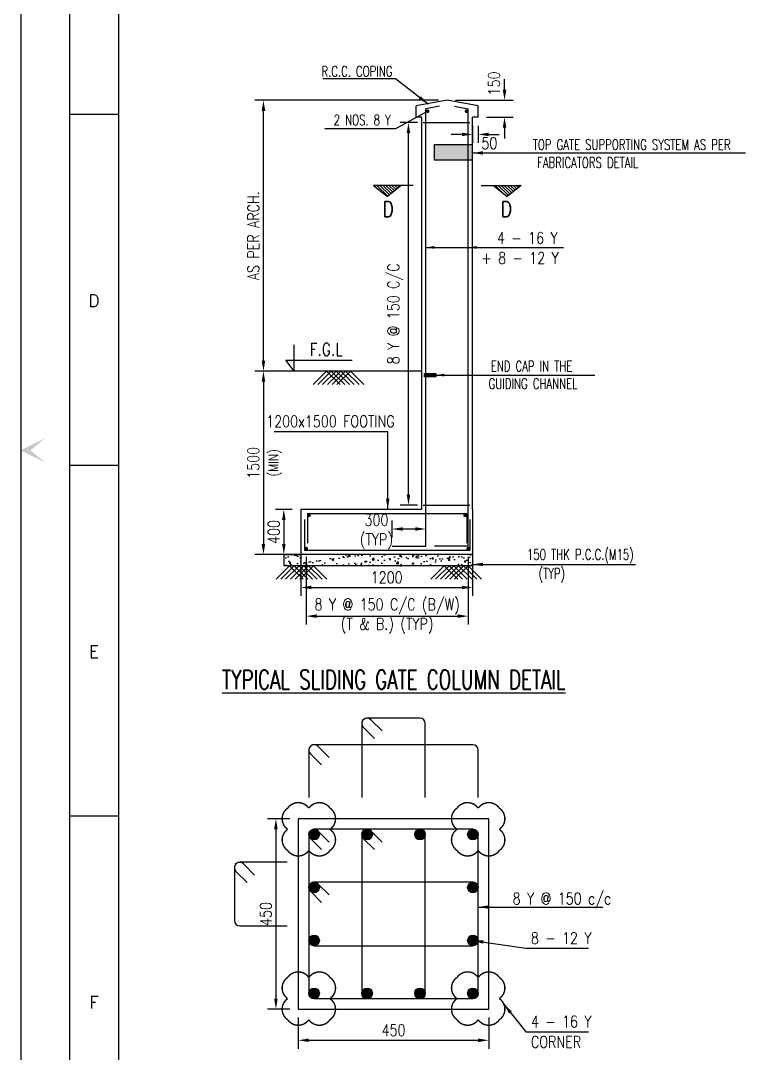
# Model space of a CAD drawing. Extents: x -69352 to 1013721, y -547461 to -186867.
# Drawn here: x 507700 to 524839, y -489021 to -464620 of the extents above; entities that cross this region are included whole.
import ezdxf
from ezdxf.enums import TextEntityAlignment as Align
from ezdxf.lldxf.tags import DXFTag

# ---------------------------------------------------------------- set-up
doc = ezdxf.new("R2010")
doc.units = 0
doc.header["$LTSCALE"] = 500
doc.header["$MEASUREMENT"] = 0
doc.header["$PDMODE"] = 35
doc.header["$PDSIZE"] = -15
doc.layers.get('DEFPOINTS').update_dxf_attribs({"color": 4})
for name, color, linetype in [('FOOTING', 4, 'Continuous'), ('NO. SECTION', 1, 'Continuous'), ('PCC', 7, 'Continuous'), ('PNA', 10, 'Continuous'), ('S-CLOUD', 7, 'Continuous'), ('S-COLUMN', 1, 'Continuous'), ('S-CONCRET LINE', 4, 'Continuous'), ('S-DIM-1', 5, 'Continuous'), ('S-DIMANTION', 5, 'Continuous'), ('S-LEVEL SECTION', 3, 'Continuous'), ('S-LEVLE PLAN', 3, 'Continuous'), ('S-PCC', 9, 'Continuous'), ('S-REINFORCEMENT', 6, 'Continuous'), ('S-STIRUPS)', 3, 'Continuous'), ('S-TEXT-1 @ 1', 4, 'Continuous'), ('S-TITIL', 6, 'Continuous'), ('ST', 6, 'Continuous'), ('TEXT NORMAL', 4, 'Continuous')]:
    doc.layers.add(name, color=color, linetype=linetype)
doc.styles.add('ROMANS', font='simplex.shx', dxfattribs={"width": 0.8, "height": 275})
tags = doc.linetypes.add('HIDDEN', pattern=[0.375, 0.25, -0.125]).pattern_tags.tags
tags[6:7] = [DXFTag(74, 4), DXFTag(75, 0), DXFTag(340, '0'), DXFTag(46, 1.0), DXFTag(50, 0.0), DXFTag(44, 0.0), DXFTag(45, 0.0)]
tags[4:5] = [DXFTag(74, 4), DXFTag(75, 0), DXFTag(340, '0'), DXFTag(46, 1.0), DXFTag(50, 0.0), DXFTag(44, 0.0), DXFTag(45, 0.0)]
doc.dimstyles.new('3-100', dxfattribs={"dimtxt": 250, "dimasz": 250, "dimexe": 150, "dimexo": 60, "dimgap": 75, "dimtad": 1, "dimdec": 0, "dimlfac": 0.333333, "dimzin": 0, "dimdsep": 46, "dimtxsty": 'ROMANS', "dimcen": -300, "dimclrd": 5, "dimclre": 5, "dimclrt": 4, "dimadec": 0, "dimazin": 0, "dimtfac": 1, "dimtdec": 0, "dimtix": 1, "dimtofl": 0, "dimtmove": 2, "dimatfit": 3, "dimfxl": 0, "dimtolj": 1, "dimtzin": 0, "dimarcsym": 0})
doc.dimstyles.new('dim10', dxfattribs={"dimtxt": 250, "dimasz": 250, "dimexe": 200, "dimexo": 200, "dimgap": 100, "dimtad": 1, "dimdec": 0, "dimlfac": 0.1, "dimzin": 0, "dimdsep": 46, "dimtxsty": 'ROMANS', "dimcen": 0, "dimclrd": 5, "dimclre": 5, "dimclrt": 4, "dimadec": 0, "dimazin": 0, "dimtfac": 1, "dimtdec": 0, "dimtix": 1, "dimtofl": 0, "dimtmove": 2, "dimatfit": 3, "dimfxl": 0, "dimtolj": 1, "dimtzin": 0, "dimlwd": -1, "dimlwe": -1, "dimarcsym": 0})
doc.dimstyles.new('dim100', dxfattribs={"dimtxt": 250, "dimasz": 250, "dimexe": 200, "dimexo": 200, "dimgap": 100, "dimtad": 1, "dimdec": 0, "dimzin": 0, "dimdsep": 46, "dimtxsty": 'ROMANS', "dimcen": 0, "dimclrd": 5, "dimclre": 5, "dimclrt": 4, "dimadec": 0, "dimazin": 0, "dimtfac": 1, "dimtdec": 0, "dimtix": 1, "dimtofl": 0, "dimtmove": 2, "dimatfit": 3, "dimfxl": 0, "dimtolj": 1, "dimtzin": 0, "dimlwd": -1, "dimlwe": -1, "dimarcsym": 0})
doc.dimstyles.new('dim33.33', dxfattribs={"dimtxt": 250, "dimasz": 250, "dimexe": 200, "dimexo": 200, "dimgap": 100, "dimtad": 1, "dimdec": 0, "dimlfac": 0.333331, "dimzin": 0, "dimdsep": 46, "dimtxsty": 'ROMANS', "dimcen": 0, "dimclrd": 5, "dimclre": 5, "dimclrt": 4, "dimadec": 0, "dimazin": 0, "dimtfac": 1, "dimtdec": 0, "dimtix": 1, "dimtofl": 0, "dimtmove": 2, "dimatfit": 3, "dimfxl": 0, "dimtolj": 1, "dimtzin": 0, "dimlwd": -1, "dimlwe": -1, "dimarcsym": 0})
doc.dimstyles.new('INT1', dxfattribs={"dimtxt": 250, "dimasz": 250, "dimexe": 150, "dimexo": 60, "dimgap": 75, "dimtad": 1, "dimdec": 0, "dimzin": 0, "dimdsep": 46, "dimtxsty": 'ROMANS', "dimcen": -250, "dimclrd": 5, "dimclre": 5, "dimclrt": 4, "dimadec": 0, "dimazin": 0, "dimtfac": 1, "dimtdec": 0, "dimtix": 1, "dimtofl": 0, "dimtmove": 2, "dimatfit": 3, "dimfxl": 0, "dimtolj": 1, "dimtzin": 0, "dimarcsym": 0})

# ---------------------------------------------------------------- blocks, each defined once
blk = doc.blocks.new('*D1089')
at = {"layer": 'DEFPOINTS', "color": 0}
for p in [(514315, -476168), (513915, -477235), (514315, -477235)]:
    blk.add_point(p, dxfattribs=at)
at = {"layer": 'S-DIMANTION', "color": 5, "ltscale": 0.3}
for p, q in [((514115, -476168), (513715, -476168)), ((513915, -476418), (513915, -476985)), ((514115, -477235), (513715, -477235))]:
    blk.add_line(p, q, dxfattribs=at)
at = {"layer": 'S-DIMANTION', "color": 5}
for points in [[(513957, -476418), (513874, -476418), (513915, -476168)], [(513874, -476985), (513957, -476985), (513915, -477235)]]:
    blk.add_solid(points, dxfattribs=at)
at = {"layer": 'S-DIMANTION', "color": 4, "insert": (513678, -476702), "char_height": 275, "attachment_point": 5, "rotation": 90, "style": 'ROMANS'}
blk.add_mtext('\\A1;400', dxfattribs=at)
blk = doc.blocks.new('*D1090')
at = {"layer": 'DEFPOINTS', "color": 0}
for p in [(514444, -477093), (518268, -477093), (518268, -478690)]:
    blk.add_point(p, dxfattribs=at)
at = {"layer": 'S-DIMANTION', "color": 5, "ltscale": 0.3}
for p, q in [((514444, -477293), (514444, -478890)), ((518268, -477293), (518268, -478890)), ((514694, -478690), (518018, -478690))]:
    blk.add_line(p, q, dxfattribs=at)
at = {"layer": 'S-DIMANTION', "color": 5}
for points in [[(514694, -478649), (514694, -478732), (514444, -478690)], [(518018, -478732), (518018, -478649), (518268, -478690)]]:
    blk.add_solid(points, dxfattribs=at)
at = {"layer": 'S-DIMANTION', "color": 4, "insert": (516356, -478690), "char_height": 275, "attachment_point": 5, "style": 'ROMANS'}
blk.add_mtext('\\A1;{\\W0.8;8 Y @ 150 C/C (B/W)\\P{\\W0.8;(T & B.) (TYP)}}', dxfattribs=at)
blk = doc.blocks.new('*D1091')
at = {"layer": 'DEFPOINTS', "color": 0}
for p in [(517271, -476631), (516470, -477035), (517271, -477035)]:
    blk.add_point(p, dxfattribs=at)
at = {"layer": 'S-DIMANTION', "color": 5, "ltscale": 0.3}
for p, q in [((516470, -476835), (516470, -476431)), ((517271, -476835), (517271, -476431)), ((516720, -476631), (517021, -476631))]:
    blk.add_line(p, q, dxfattribs=at)
at = {"layer": 'S-DIMANTION', "color": 5}
for points in [[(516720, -476590), (516720, -476673), (516470, -476631)], [(517021, -476673), (517021, -476590), (517271, -476631)]]:
    blk.add_solid(points, dxfattribs=at)
at = {"layer": 'S-DIMANTION', "color": 4, "insert": (516103, -476694), "char_height": 275, "attachment_point": 5, "style": 'ROMANS'}
blk.add_mtext('\\A1;300\\P(TYP)', dxfattribs=at)
blk = doc.blocks.new('*D1092')
at = {"layer": 'DEFPOINTS', "color": 0}
for p in [(516859, -467026), (517271, -467026), (517271, -476068)]:
    blk.add_point(p, dxfattribs=at)
at = {"layer": 'S-DIM-1', "color": 5}
for p, q in [((517071, -467026), (516659, -467026)), ((516859, -475818), (516859, -467276)), ((517071, -476068), (516659, -476068))]:
    blk.add_line(p, q, dxfattribs=at)
for points in [[(516900, -467276), (516817, -467276), (516859, -467026)], [(516817, -475818), (516900, -475818), (516859, -476068)]]:
    blk.add_solid(points, dxfattribs=at)
at = {"layer": 'S-DIM-1', "color": 4, "insert": (516549, -471547), "char_height": 275, "attachment_point": 5, "rotation": 90, "style": 'ROMANS'}
blk.add_mtext('\\A1;{\\W0.8;8 Y @ 150 C/C}', dxfattribs=at)
blk = doc.blocks.new('*D1093')
at = {"layer": 'DEFPOINTS', "color": 0}
for p in [(513434, -466502), (517771, -466502), (513707, -472902)]:
    blk.add_point(p, dxfattribs=at)
at = {"layer": 'S-DIM-1', "color": 5}
for p, q in [((517571, -466502), (513234, -466502)), ((513434, -472652), (513434, -466752)), ((513507, -472902), (513234, -472902))]:
    blk.add_line(p, q, dxfattribs=at)
for points in [[(513476, -466752), (513392, -466752), (513434, -466502)], [(513392, -472652), (513476, -472652), (513434, -472902)]]:
    blk.add_solid(points, dxfattribs=at)
at = {"layer": 'S-DIM-1', "color": 4, "insert": (513196, -469702), "char_height": 275, "attachment_point": 5, "rotation": 90, "style": 'ROMANS'}
blk.add_mtext('\\A1;AS PER ARCH.', dxfattribs=at)
blk = doc.blocks.new('*D1094')
at = {"layer": 'DEFPOINTS', "color": 0}
for p in [(513822, -472902), (513434, -477235), (513915, -477235)]:
    blk.add_point(p, dxfattribs=at)
at = {"layer": 'S-DIM-1', "color": 5}
for p, q in [((513622, -472902), (513234, -472902)), ((513434, -473152), (513434, -476985)), ((513715, -477235), (513234, -477235))]:
    blk.add_line(p, q, dxfattribs=at)
for points in [[(513476, -473152), (513392, -473152), (513434, -472902)], [(513392, -476985), (513476, -476985), (513434, -477235)]]:
    blk.add_solid(points, dxfattribs=at)
at = {"layer": 'S-DIM-1', "color": 4, "char_height": 275, "attachment_point": 5, "rotation": 90, "style": 'ROMANS'}
for s, insert in [('\\A1;{1500\\H0.83333x;', (513196, -475068)), ('\\H0.83333x;(MIN)}', (513708, -475068))]:
    blk.add_mtext(s, dxfattribs=dict(at, insert=insert))
blk = doc.blocks.new('*D1095')
at = {"layer": 'DEFPOINTS', "color": 0}
for p in [(518371, -466902), (518504, -466902), (518371, -467307)]:
    blk.add_point(p, dxfattribs=at)
at = {"layer": 'S-DIM-1', "color": 5}
for p, q in [((518371, -467102), (518371, -467507)), ((518504, -467102), (518504, -467507)), ((518121, -467307), (517871, -467307)), ((518754, -467307), (519004, -467307))]:
    blk.add_line(p, q, dxfattribs=at)
for points in [[(518121, -467349), (518121, -467266), (518371, -467307)], [(518754, -467266), (518754, -467349), (518504, -467307)]]:
    blk.add_solid(points, dxfattribs=at)
at = {"layer": 'S-DIM-1', "color": 4, "insert": (518769, -467515), "char_height": 275, "attachment_point": 5, "style": 'ROMANS'}
blk.add_mtext('\\A1;50', dxfattribs=at)
blk = doc.blocks.new('*D1096')
at = {"layer": 'DEFPOINTS', "color": 0}
for p in [(517771, -466502), (519128, -466502), (518504, -466902)]:
    blk.add_point(p, dxfattribs=at)
at = {"layer": 'S-DIM-1', "color": 5}
for p, q in [((519128, -466252), (519128, -466002)), ((517971, -466502), (519328, -466502)), ((518704, -466902), (519328, -466902)), ((519128, -467152), (519128, -467402))]:
    blk.add_line(p, q, dxfattribs=at)
for points in [[(519086, -466252), (519170, -466252), (519128, -466502)], [(519170, -467152), (519086, -467152), (519128, -466902)]]:
    blk.add_solid(points, dxfattribs=at)
at = {"layer": 'S-DIM-1', "color": 4, "insert": (518878, -466103), "char_height": 275, "attachment_point": 5, "rotation": 90, "style": 'ROMANS'}
blk.add_mtext('\\A1;150', dxfattribs=at)
blk = doc.blocks.new('*D1097')
at = {"layer": 'DEFPOINTS', "color": 0}
for p in [(514315, -476168), (518371, -476168), (518371, -478013)]:
    blk.add_point(p, dxfattribs=at)
at = {"layer": 'ST', "color": 5, "linetype": 'ByBlock', "ltscale": 2000}
for p, q in [((514315, -476368), (514315, -478213)), ((518371, -476368), (518371, -478213)), ((514565, -478013), (518121, -478013))]:
    blk.add_line(p, q, dxfattribs=at)
at = {"layer": 'ST', "color": 5}
for points in [[(514565, -477971), (514565, -478055), (514315, -478013)], [(518121, -478055), (518121, -477971), (518371, -478013)]]:
    blk.add_solid(points, dxfattribs=at)
at = {"layer": 'ST', "color": 4, "lineweight": -2, "insert": (516343, -477776), "char_height": 275, "attachment_point": 5, "style": 'ROMANS'}
blk.add_mtext('\\A1;{1200}', dxfattribs=at)
blk = doc.blocks.new('*D1104')
at = {"layer": 'DEFPOINTS', "color": 0}
for p in [(514255, -487978), (518755, -487978), (518755, -488713)]:
    blk.add_point(p, dxfattribs=at)
at = {"layer": 'S-DIM-1', "color": 5}
for p, q in [((514255, -488178), (514255, -488913)), ((518755, -488178), (518755, -488913)), ((514505, -488713), (518505, -488713))]:
    blk.add_line(p, q, dxfattribs=at)
for points in [[(514505, -488671), (514505, -488754), (514255, -488713)], [(518505, -488754), (518505, -488671), (518755, -488713)]]:
    blk.add_solid(points, dxfattribs=at)
at = {"layer": 'S-DIM-1', "color": 4, "insert": (516505, -488475), "char_height": 275, "attachment_point": 5, "style": 'ROMANS'}
blk.add_mtext('\\A1;450', dxfattribs=at)
blk = doc.blocks.new('*D1105')
at = {"layer": 'DEFPOINTS', "color": 0}
for p in [(514255, -483478), (513728, -487978), (514255, -487978)]:
    blk.add_point(p, dxfattribs=at)
at = {"layer": 'S-DIM-1', "color": 5}
for p, q in [((514055, -483478), (513528, -483478)), ((513728, -483728), (513728, -487728)), ((514055, -487978), (513528, -487978))]:
    blk.add_line(p, q, dxfattribs=at)
for points in [[(513769, -483728), (513686, -483728), (513728, -483478)], [(513686, -487728), (513769, -487728), (513728, -487978)]]:
    blk.add_solid(points, dxfattribs=at)
at = {"layer": 'S-DIM-1', "color": 4, "insert": (513490, -485728), "char_height": 275, "attachment_point": 5, "rotation": 90, "style": 'ROMANS'}
blk.add_mtext('\\A1;450', dxfattribs=at)
blk = doc.blocks.new('FOLDER')
at = {"layer": 'PNA'}
for points in [[(-1250, 2500), (0, 0), (0, 1000)], [(1250, 2500), (0, 0), (0, 1000)]]:
    blk.add_solid(points, dxfattribs=at)
blk = doc.blocks.new('SHEET')
at = {"elevation": -8, "flags": 128}
blk.add_lwpolyline([(674017, -125881), (763101, -125881), (763101, -63214), (674017, -63214)], close=True, dxfattribs=at)
at = {"layer": 'PNA'}
for p, q in [((675076, -86820, -8), (676135, -86820, -8)), ((675076, -94421, -8), (676135, -94421, -8)), ((675076, -102021, -8), (676135, -102021, -8))]:
    blk.add_line(p, q, dxfattribs=at)
at = {"layer": 'PNA', "color": 1, "elevation": -8}
for points in [[(675076, -125351), (762572, -125351), (762572, -63743), (675076, -63743)], [(676135, -124822), (762042, -124822), (762042, -64273), (676135, -64273)]]:
    blk.add_lwpolyline(points, close=True, dxfattribs=at)
at = {"layer": 'PNA', "xscale": 0.2118545526379952, "yscale": 0.2118545526379952, "zscale": 0.2118545526379952, "rotation": 270}
blk.add_blockref('FOLDER', (674017, -94103, -8), dxfattribs=at)
at = {"layer": 'PNA', "style": 'ROMANS'}
for s, p in [('D', (675605, -90861, -8)), ('E', (675605, -98461, -8)), ('F', (675605, -106061, -8))]:
    blk.add_text(s, height=265, dxfattribs=at).set_placement(p, align=Align.MIDDLE)

msp = doc.modelspace()

# ---------------------------------------------------------------- hatches: boundary and pattern name
at = {"ltscale": 100}
h = msp.add_hatch(color=8, dxfattribs=at)
h.dxf.hatch_style = 1
h.paths.add_polyline_path([(518370.716, -467552.374), (517464.049, -467552.374), (517464.049, -467909.708), (518370.716, -467909.708)])
h = msp.add_hatch(color=8, dxfattribs=at)
h.dxf.hatch_style = 1
h.paths.add_polyline_path([(517504.049, -472955.041), (517237.383, -472955.041), (517237.383, -473035.041), (517504.049, -473035.041)])
at = {"layer": 'NO. SECTION', "ltscale": 5}
h = msp.add_hatch(dxfattribs=at)
h.set_pattern_fill('ANSI31', color=256, scale=400, angle=90, style=0)
h.set_pattern_definition([(135, (-133072.04, -353900.324), (-35.355339, -35.355339), [])])
h.paths.add_polyline_path([(516033.415, -468514.578), (516360.44, -468776.009), (516687.464, -468514.578)])
h = msp.add_hatch(dxfattribs=at)
h.set_pattern_fill('ANSI31', color=256, scale=400, angle=90, style=0)
h.set_pattern_definition([(135, (-133319.26, -353900.324), (-35.355339, -35.355339), [])])
h.paths.add_polyline_path([(518864.459, -468514.578), (519191.483, -468776.009), (519518.508, -468514.578)])
at = {"layer": 'PCC', "linetype": 'HIDDEN'}
h = msp.add_hatch(dxfattribs=at)
h.set_pattern_fill('AR-CONC', color=9, scale=53.333333, style=0)
h.set_pattern_definition([(50, (220787.5, -452569.8), (382.53876, -33.4678), [40, -440]), (355, (220787.5, -452569.8), (-74.0007, 401.16914), [32, -352]), (100.4514, (220819.4, -452572.58), (308.53834, 367.7011), [33.99477, -373.94246]), (46.1842, (220787.5, -452463.1), (569.1952, -88.2768), [60, -660]), (96.6356, (220834.95, -452470.5), (498.4868, 519.5295), [50.9922, -560.9136]), (351.1842, (220787.5, -452463.1), (498.4864, 519.5299), [48, -528]), (21, (220840.85, -452489.8), (318.35043, -214.73008), [40, -440]), (326, (220840.85, -452489.8), (129.7682, 386.7467), [32, -352]), (71.4514, (220867.38, -452507.68), (448.11874, 172.01626), [33.99477, -373.94246]), (37.5, (220787.51, -452569.79), (6.485256, 177.54339), [0, -347.73333, 0, -357.33333, 0, -353.33333]), (7.5, (220787.51, -452569.79), (140.30375, 210.35291), [0, -203.73333, 0, -339.73333, 0, -134.66667]), (327.5, (220668.58, -452569.79), (284.7053, -12.029265), [0, -133.33333, 0, -416, 0, -552]), (317.5, (220615.25, -452569.79), (311.03262, 53.38932), [0, -173.33333, 0, -276.26667, 0, -392])])
h.paths.add_polyline_path([(513915.253, -477501.708), (513915.253, -477235.041), (518370.716, -477235.041), (518370.716, -477501.708)])

# ---------------------------------------------------------------- linework, layer by layer
at = {"color": 8, "ltscale": 100}
for points in [[(518370.716, -467554.096), (517464.049, -467554.096), (517464.049, -467911.429), (518370.716, -467911.429)], [(517237.383, -472955.041), (517504.049, -472955.041), (517504.049, -473035.041), (517237.383, -473035.041)]]:
    msp.add_lwpolyline(points, close=True, dxfattribs=at)
at = {"layer": 'FOOTING', "color": 4, "linetype": 'Continuous'}
for p, q in [((517770.716, -466501.708), (517037.383, -466635.041)), ((518504.049, -466635.041), (517770.716, -466501.708)), ((517037.383, -466901.708), (517037.383, -466635.041)), ((518504.049, -466901.708), (518504.049, -466635.041)), ((517170.716, -466901.708), (517037.383, -466901.708)), ((517170.716, -476168.374), (517170.716, -466901.708)), ((518370.716, -476168.374), (518370.716, -466901.708)), ((518504.049, -466901.708), (518370.716, -466901.708)), ((514315.253, -476168.374), (514315.253, -477235.041)), ((517170.716, -476168.374), (514315.253, -476168.374)), ((518370.716, -476168.374), (518370.716, -477235.041)), ((518370.716, -477235.041), (518370.716, -477501.708))]:
    msp.add_line(p, q, dxfattribs=at)
at = {"layer": 'NO. SECTION', "ltscale": 5}
for p, q in [((516033.415, -468514.578), (516360.44, -468776.009)), ((516972.068, -468514.578), (516033.415, -468514.578)), ((516687.464, -468514.578), (516360.44, -468776.009)), ((518579.855, -468514.578), (519518.508, -468514.578)), ((518864.459, -468514.578), (519191.483, -468776.009)), ((519518.508, -468514.578), (519191.483, -468776.009))]:
    msp.add_line(p, q, dxfattribs=at)
at = {"layer": 'S-CLOUD', "const_width": 33.333, "elevation": -1.111}
for points in [[(515005.492, -483227.557, 0.52056705), (514505.492, -483227.557, 0.52056705), (514005.493, -483227.558, 0.52056705), (514005.493, -483727.558, 0.52056705), (514005.507, -484227.545, 0.52056705), (514505.507, -484227.545, 0.52056705), (515005.492, -484227.53, 0.52056705), (515005.492, -483727.53, 0.52056705)], [(518005.495, -483227.557, -0.52056705), (518505.495, -483227.557, -0.52056705), (519005.493, -483227.558, -0.52056705), (519005.493, -483727.558, -0.52056705), (519005.48, -484227.545, -0.52056705), (518505.48, -484227.545, -0.52056705), (518005.495, -484227.53, -0.52056705), (518005.495, -483727.53, -0.52056705)], [(515005.492, -488227.557, -0.52056705), (514505.492, -488227.557, -0.52056705), (514005.493, -488227.555, -0.52056705), (514005.493, -487727.555, -0.52056705), (514005.507, -487227.569, -0.52056705), (514505.507, -487227.569, -0.52056705), (515005.492, -487227.583, -0.52056705), (515005.492, -487727.583, -0.52056705)], [(518005.495, -488227.557, 0.52056705), (518505.495, -488227.557, 0.52056705), (519005.493, -488227.555, 0.52056705), (519005.493, -487727.555, 0.52056705), (519005.48, -487227.569, 0.52056705), (518505.48, -487227.569, 0.52056705), (518005.495, -487227.583, 0.52056705), (518005.495, -487727.583, 0.52056705)]]:
    msp.add_lwpolyline(points, format="xyb", close=True, dxfattribs=at)
at = {"layer": 'S-COLUMN', "color": 4, "ltscale": 5, "elevation": -49.654}
msp.add_lwpolyline([(514255.493, -483477.557), (514255.493, -487977.557), (518755.493, -487977.557), (518755.493, -483477.557)], close=True, dxfattribs=at)
at = {"layer": 'S-CONCRET LINE', "color": 4, "linetype": 'Continuous'}
for p, q in [((518370.716, -477235.041), (513915.253, -477235.041)), ((513915.253, -477235.041), (513915.253, -477501.708)), ((518370.716, -477501.708), (513915.253, -477501.708))]:
    msp.add_line(p, q, dxfattribs=at)
at = {"layer": 'S-CONCRET LINE', "linetype": 'ByBlock', "lineweight": -2}
msp.add_lwpolyline([(513915.253, -477235.041), (514315.253, -477235.041)], dxfattribs=at)
at = {"layer": 'S-LEVLE PLAN'}
for p, q in [((514156.182, -472901.708), (514156.182, -472279.956)), ((513960.634, -472642.414), (515525.928, -472642.414)), ((514156.182, -472901.708), (513960.634, -472642.414)), ((517170.716, -472901.708), (513489.385, -472901.708))]:
    msp.add_line(p, q, dxfattribs=at)
at = {"layer": 'S-PCC'}
for points in [[(514605.401, -473219.906), (514923.599, -472901.708), (515241.797, -473219.906)], [(514717.901, -473219.906), (515036.099, -472901.708), (515354.297, -473219.906)], [(514830.401, -473219.906), (515148.599, -472901.708), (515466.797, -473219.906)], [(514942.901, -473219.906), (515261.099, -472901.708), (515579.297, -473219.906)], [(515055.401, -473219.906), (515373.599, -472901.708), (515691.797, -473219.906)], [(515167.901, -473219.906), (515486.099, -472901.708), (515804.297, -473219.906)], [(514368.747, -477819.906), (514050.549, -477501.708), (513732.351, -477819.906)], [(514481.247, -477819.906), (514163.049, -477501.708), (513844.851, -477819.906)], [(514593.747, -477819.906), (514275.549, -477501.708), (513957.351, -477819.906)], [(514706.247, -477819.906), (514388.049, -477501.708), (514069.851, -477819.906)], [(514818.747, -477819.906), (514500.549, -477501.708), (514182.351, -477819.906)], [(514931.247, -477819.906), (514613.049, -477501.708), (514294.851, -477819.906)], [(517386.964, -477819.906), (517705.162, -477501.708), (518023.36, -477819.906)], [(517499.464, -477819.906), (517817.662, -477501.708), (518135.86, -477819.906)], [(517611.964, -477819.906), (517930.162, -477501.708), (518248.36, -477819.906)], [(517724.464, -477819.906), (518042.662, -477501.708), (518360.86, -477819.906)], [(517836.964, -477819.906), (518155.162, -477501.708), (518473.36, -477819.906)], [(517949.464, -477819.906), (518267.662, -477501.708), (518585.86, -477819.906)]]:
    msp.add_lwpolyline(points, dxfattribs=at)
at = {"layer": 'S-REINFORCEMENT', "linetype": 'Continuous'}
for p, q in [((517594.834, -466638.864), (517270.716, -466703.688)), ((517270.716, -477035.041), (517270.716, -466703.688)), ((517946.598, -466638.864), (518270.716, -466703.688)), ((518270.716, -477035.041), (518270.716, -466703.688)), ((514474.576, -476268.374), (514474.269, -476968.81)), ((514474.576, -476268.374), (518236.598, -476268.374)), ((518236.598, -476268.374), (518236.906, -476968.81)), ((514401.804, -476409.744), (514401.804, -477135.041)), ((518309.37, -476409.744), (518309.37, -477135.041)), ((516470.716, -477035.041), (517270.716, -477035.041)), ((518270.716, -477035.041), (517470.716, -477035.041)), ((514401.804, -477135.041), (518309.37, -477135.041))]:
    msp.add_line(p, q, dxfattribs=at)
at = {"layer": 'S-REINFORCEMENT', "color": 6, "const_width": 41.625}
for points in [[(517333.279, -466759.999, -1), (517291.57, -466759.999, -1)], [(518208.154, -466760.374, 1), (518249.862, -466760.374, 1)], [(514532.624, -476309.781, -1), (514490.916, -476309.781, -1)], [(518215.744, -476310.083, -1), (518174.036, -476310.083, -1)], [(514464.367, -477093.333, -1), (514422.659, -477093.333, -1)], [(518246.808, -477093.333, 1), (518288.516, -477093.333, 1)]]:
    msp.add_lwpolyline(points, format="xyb", close=True, dxfattribs=at)
at = {"layer": 'S-REINFORCEMENT', "color": 8, "const_width": 125, "elevation": -49.654}
for points in [[(514630.492, -483790.045, -1), (514630.492, -483915.045, -1)], [(515880.492, -483790.045, 1), (515880.492, -483915.045, 1)], [(517130.493, -483790.045, 1), (517130.493, -483915.045, 1)], [(518380.495, -483790.045, 1), (518380.495, -483915.045, 1)], [(514630.492, -485165.053, 1), (514630.492, -485040.053, 1)], [(518380.495, -485165.053, -1), (518380.495, -485040.053, -1)], [(514630.492, -486415.061, 1), (514630.492, -486290.061, 1)], [(518380.495, -486415.061, -1), (518380.495, -486290.061, -1)], [(514630.492, -487665.069, 1), (514630.492, -487540.069, 1)], [(515880.492, -487665.069, -1), (515880.492, -487540.069, -1)], [(517130.493, -487665.069, -1), (517130.493, -487540.069, -1)], [(518380.495, -487665.069, -1), (518380.495, -487540.069, -1)]]:
    msp.add_lwpolyline(points, format="xyb", close=True, dxfattribs=at)
at = {"layer": 'S-REINFORCEMENT', "color": 8}
for centre in [(514630.492, -483852.545, -49.654), (515880.492, -483852.545, -49.654), (517130.493, -483852.545, -49.654), (518380.495, -483852.545, -49.654), (514630.492, -485102.553, -49.654), (518380.495, -485102.553, -49.654), (514630.492, -486352.561, -49.654), (518380.495, -486352.561, -49.654), (514630.492, -487602.569, -49.654), (515880.492, -487602.569, -49.654), (517130.493, -487602.569, -49.654), (518380.495, -487602.569, -49.654)]:
    msp.add_circle(centre, 125, dxfattribs=at)
at = {"layer": 'S-STIRUPS)', "linetype": 'ByBlock', "lineweight": -2, "ltscale": 20}
for p, q in [((517206.073, -467025.807), (518311.239, -467025.807)), ((517206.073, -476068.374), (518311.239, -476068.374))]:
    msp.add_line(p, q, dxfattribs=at)
at = {"layer": 'S-STIRUPS)', "color": 8, "elevation": -49.654}
for points in [[(516234.047, -481404.335), (515968.88, -481139.166, 0.668179418), (515755.494, -481227.556), (515755.493, -482977.557)], [(517255.493, -482977.557), (517255.493, -481227.558, 0.414213562), (517130.493, -481102.558), (515880.495, -481102.556, 0.668179418), (515792.103, -481315.942), (516057.269, -481581.11)], [(514984.046, -482029.335), (514718.88, -481764.166, 0.668179418), (514505.493, -481852.557), (514505.493, -482977.557)], [(518505.494, -482977.557), (518505.494, -481852.558, 0.414213562), (518380.494, -481727.558), (514630.494, -481727.557, 0.668179418), (514542.102, -481940.942), (514807.269, -482206.111)], [(514984.046, -484029.324), (514718.88, -483764.155, 0.668179418), (514505.493, -483852.546), (514505.493, -487602.567, 0.414213562), (514630.493, -487727.567), (518380.493, -487727.568, 0.414213562), (518505.493, -487602.568), (518505.494, -483852.547, 0.414213562), (518380.494, -483727.547), (514630.494, -483727.546, 0.668179418), (514542.102, -483940.931), (514807.269, -484206.1)], [(516234.047, -484029.324), (515968.88, -483764.155, 0.668179418), (515755.494, -483852.546), (515755.493, -487602.567, 0.414213562), (515880.493, -487727.567), (517130.493, -487727.569, 0.414213562), (517255.493, -487602.569), (517255.494, -483852.547, 0.414213562), (517130.494, -483727.547), (515880.495, -483727.546, 0.668179418), (515792.103, -483940.931), (516057.269, -484206.1)], [(513225.902, -484809.591), (512960.736, -484544.422, 0.668179418), (512747.349, -484632.812), (512747.348, -485882.82, 0.414213562), (512872.348, -486007.82), (513997.348, -486007.821)], [(513997.348, -484507.814), (512872.35, -484507.812, 0.668179418), (512783.958, -484721.198), (513049.125, -484986.367)], [(514984.046, -485279.332), (514718.88, -485014.163, 0.668179418), (514505.493, -485102.554), (514505.492, -486352.561, 0.414213562), (514630.492, -486477.561), (518380.489, -486477.562, 0.414213562), (518505.489, -486352.562), (518505.491, -485102.555, 0.414213562), (518380.491, -484977.555), (514630.494, -484977.554, 0.668179418), (514542.102, -485190.939), (514807.269, -485456.108)]]:
    msp.add_lwpolyline(points, format="xyb", dxfattribs=at)

# ---------------------------------------------------------------- block references
at = {"xscale": 1.09088535620405, "yscale": 1.09088535620405, "zscale": 1.09088535620405}
msp.add_blockref('SHEET', (-227575.254, -372117.825, 8.203), dxfattribs=at)

# ---------------------------------------------------------------- texts
at = {"layer": 'NO. SECTION', "style": 'ROMANS', "width": 0.8}
for p in [(516379.816, -469072.289), (519172.107, -469072.289)]:
    msp.add_text('D', height=366.667, dxfattribs=at).set_placement(p, align=Align.MIDDLE_CENTER)
at = {"layer": 'S-LEVEL SECTION', "linetype": 'ByBlock', "lineweight": -2, "style": 'ROMANS', "width": 0.8}
msp.add_text('F.G.L', height=300, dxfattribs=at).set_placement((514914.437, -472537.985, -143.986), align=Align.CENTER)
at = {"layer": 'S-TEXT-1 @ 1', "style": 'ROMANS', "width": 0.8}
for s, p in [('4 - 16 Y', (519665.336, -469892.846, -143.986)), ('+ 8 - 12 Y', (519494.336, -470365.846, -143.986))]:
    msp.add_text(s, height=275, dxfattribs=at).set_placement(p, align=Align.CENTER)
msp.add_text('1200x1500 FOOTING', height=275, dxfattribs=at).set_placement((515015.798, -474088.773), align=Align.MIDDLE_CENTER)
for s, p in [('8 Y @ 150 c/c', (519318.506, -485364.73, -49.654)), ('8 - 12 Y', (519750.13, -486299.714, -5.642)), ('4 - 16 Y', (519750.13, -488270.993, -5.642)), ('CORNER', (519750.13, -488750.993, -5.642))]:
    msp.add_text(s, height=275, dxfattribs=at).set_placement(p, align=Align.MIDDLE_LEFT)
at = {"layer": 'S-TITIL', "color": 6, "style": 'ROMANS', "width": 0.7}
msp.add_text('%%UTYPICAL SLIDING GATE COLUMN DETAIL', height=450, dxfattribs=at).set_placement((516512.012, -480189.255), align=Align.MIDDLE_CENTER)
at = {"layer": 'TEXT NORMAL', "style": 'ROMANS', "width": 0.7}
for s, p in [('R.C.C. COPING', (515643.121, -465941.444, -143.986)), ('2 NOS. 8 Y', (515767.058, -467092.565, -143.986)), ('TOP GATE SUPPORTING SYSTEM AS PER', (522131.546, -467674.794, -143.986)), ('FABRICATORS DETAIL', (521093.733, -468098.051, -143.986)), ('END CAP IN THE', (519766.01, -472909.789, -143.986)), ('GUIDING CHANNEL', (519801.762, -473322.695, -143.986))]:
    msp.add_text(s, height=250, dxfattribs=at).set_placement(p, align=Align.CENTER)
for s, p in [('150 THK P.C.C.(M15)', (519658.267, -477358.014)), ('(TYP)', (519934.346, -477809.087))]:
    msp.add_text(s, height=250, dxfattribs=at).set_placement(p)

# ---------------------------------------------------------------- dimensions: what is measured, and where the dimension line sits
at = {"layer": 'S-DIM-1'}
dim = msp.add_linear_dim(base=(519127.966, -466501.708), p1=(518504.049, -466901.708), p2=(517770.716, -466501.708), angle=90, text='150', dimstyle='dim33.33', dxfattribs=at)
dim.commit()
dim.dimension.update_dxf_attribs({"geometry": '*D1096', "text_midpoint": (518877.966, -466103.444), "dimtype": 160})
for base, p1, p2, text, picture, middle in [((513433.864, -466501.708), (513707.046, -472901.708), (517770.716, -466501.708), 'AS PER ARCH.', '*D1093', (513196.364, -469701.708)), ((516858.816, -467025.807), (517270.716, -476068.374), (517270.716, -467025.807), '{\\W0.8;8 Y @ 150 C/C}', '*D1092', (516549.292, -471547.091))]:
    dim = msp.add_linear_dim(base=base, p1=p1, p2=p2, angle=90, text=text, dimstyle='dim33.33', dxfattribs=at)
    dim.commit()
    dim.dimension.update_dxf_attribs({"geometry": picture, "text_midpoint": middle})
dim = msp.add_linear_dim(base=(518370.716, -467307.444), p1=(518504.049, -466901.708), p2=(518370.716, -466901.708), text='50', dimstyle='dim33.33', dxfattribs=at)
dim.commit()
dim.dimension.update_dxf_attribs({"geometry": '*D1095', "text_midpoint": (518768.757, -467514.944), "dimtype": 160})
dim = msp.add_linear_dim(base=(513433.864, -477235.041), p1=(513822.254, -472901.708), p2=(513915.253, -477235.041), angle=90, text='{1500\\H0.83333x;\\X\\H0.83333x;(MIN)}', dimstyle='dim33.33', override={"dimtxsty": 'ROMANS'}, dxfattribs=at)
dim.commit()
dim.dimension.update_dxf_attribs({"geometry": '*D1094', "text_midpoint": (513433.864, -475068.374)})
for base, p1, p2, angle, picture, middle in [((513727.744, -487977.557, -49.654), (514255.493, -483477.557, -49.654), (514255.493, -487977.557, -49.654), 90, '*D1105', (513490.244, -485727.557, -49.654)), ((518755.493, -488712.645, -49.654), (514255.493, -487977.557, -49.654), (518755.493, -487977.557, -49.654), 180, '*D1104', (516505.493, -488475.145, -49.654))]:
    dim = msp.add_linear_dim(base=base, p1=p1, p2=p2, angle=angle, dimstyle='dim10', dxfattribs=at)
    dim.commit()
    dim.dimension.update_dxf_attribs({"geometry": picture, "text_midpoint": middle})
at = {"layer": 'S-DIMANTION', "ltscale": 0.3}
dim = msp.add_linear_dim(base=(513915.253, -477235.041), p1=(514315.253, -476168.374), p2=(514315.253, -477235.041), angle=90, text='400', dimstyle='dim33.33', dxfattribs=at)
dim.commit()
dim.dimension.update_dxf_attribs({"geometry": '*D1089', "text_midpoint": (513677.753, -476701.708)})
for base, p1, p2, text, picture, middle in [((517270.716, -476631.43), (516469.916, -477035.041), (517270.716, -477035.041), '300\\P(TYP)', '*D1091', (516103.189, -476693.944)), ((518267.662, -478690.263), (514443.513, -477093.333), (518267.662, -477093.333), '{\\W0.8;8 Y @ 150 C/C (B/W)\\X{\\W0.8;(T & B.) (TYP)}}', '*D1090', (516355.587, -478690.263))]:
    dim = msp.add_linear_dim(base=base, p1=p1, p2=p2, text=text, dimstyle='dim33.33', dxfattribs=at)
    dim.commit()
    dim.dimension.update_dxf_attribs({"geometry": picture, "text_midpoint": middle, "dimtype": 160})
at = {"layer": 'ST', "linetype": 'ByBlock', "lineweight": -2, "ltscale": 2000}
dim = msp.add_linear_dim(base=(518370.716, -478013.153), p1=(514315.253, -476168.374), p2=(518370.716, -476168.374), text='{1200}', dimstyle='dim100', dxfattribs=at)
dim.commit()
dim.dimension.update_dxf_attribs({"geometry": '*D1097', "text_midpoint": (516342.985, -477775.653)})

# ---------------------------------------------------------------- leaders
at = {"layer": 'S-CONCRET LINE', "linetype": 'ByBlock', "lineweight": -2, "ltscale": 20}
for points, override in [([(518373.088, -467745.665), (524821.434, -467745.665)], {"dimgap": 100, "dimtad": 0}), ([(517504.049, -472995.041), (521259.549, -472995.041)], {"dimasz": 200, "dimgap": 100, "dimtad": 0}), ([(516368.974, -476168.374), (516368.974, -474332.388), (513686.689, -474332.388)], {"dimgap": 100, "dimtad": 0})]:
    msp.add_leader(points, dimstyle='dim100', override=override, dxfattribs=at)
at = {"layer": 'S-DIM-1'}
msp.add_leader([(518505.494, -485564.73, -49.654), (521447.065, -485564.73, -49.654)], dimstyle='dim100', override={"dimtad": 0}, dxfattribs=at)
for points in [[(518380.495, -486352.561, 15.07), (519630.13, -486539.714, 15.07), (521112.402, -486539.714, 15.07)], [(519111.13, -487857.747, 15.07), (519630.13, -488510.993, 15.07), (521112.402, -488510.993, 15.07)]]:
    msp.add_leader(points, dimstyle='dim10', dxfattribs=at)
at = {"layer": 'S-DIMANTION'}
for points, override in [([(517324.329, -466590.985), (516549.771, -465991.657), (514835.011, -465991.657)], {"dimlfac": 0.25}), ([(517312.424, -466759.999), (516549.771, -467177.817), (514882.909, -467177.817)], {"dimasz": 100, "dimgap": 200, "dimlfac": 0.25}), ([(517270.716, -469978.098), (518549.961, -469978.098)], {"dimasz": 200, "dimlfac": 0.25}), ([(518270.716, -469978.098), (520522.549, -469978.098)], {"dimasz": 200, "dimlfac": 0.25})]:
    msp.add_leader(points, dimstyle='INT1', override=override, dxfattribs=at)
at = {"layer": 'S-DIMANTION', "linetype": 'ByBlock', "lineweight": -2, "ltscale": 20}
msp.add_leader([(518368.319, -477468.184), (522219.615, -477468.184)], dimstyle='3-100', override={"dimtad": 0}, dxfattribs=at)

doc.saveas('drawing.dxf')
